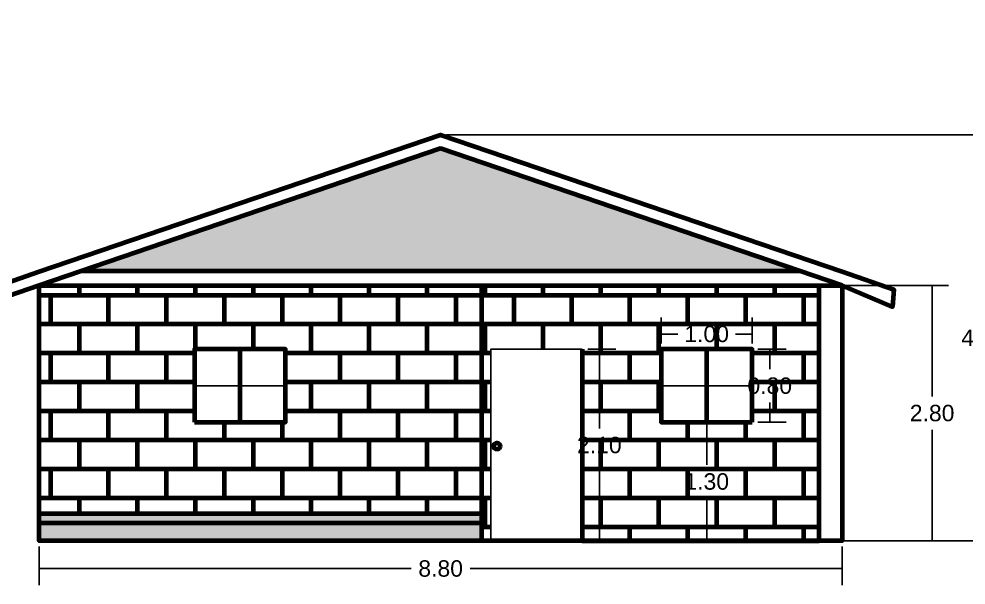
# Model space of a CAD drawing. Header units: millimetres. Extents: x 5657 to 5741, y 5342 to 8066.
# Drawn here: x 5664.81 to 5675.19, y 5341.62 to 5347.82 of the extents above; entities that cross this region are included whole.
import ezdxf

# ---------------------------------------------------------------- set-up
doc = ezdxf.new("R2010")
doc.units = ezdxf.units.MM
for name, color, linetype, plot in [('haches', 7, 'Continuous', False), ('Vistas', 7, 'Continuous', False), ('Vistas_cotas', 7, 'Continuous', False)]:
    doc.layers.add(name, color=color, linetype=linetype, plot=plot)
doc.styles.get("Standard").update_dxf_attribs({"font": 'arial.ttf'})
doc.dimstyles.new('COTAS', dxfattribs={"dimtxt": 0.18, "dimasz": 0.18, "dimexe": 0.18, "dimexo": 0.0625, "dimgap": 0.09, "dimtad": 0, "dimtih": 1, "dimtoh": 1, "dimzin": 0, "dimdsep": 46, "dimtxsty": 'Standard', "dimblk": 'NONE', "dimcen": 0.09, "dimclrt": 1, "dimadec": 0, "dimazin": 0, "dimtfac": 1, "dimtofl": 0, "dimtmove": 0, "dimatfit": 3, "dimfxl": 1, "dimtolj": 1, "dimtzin": 0, "dimarcsym": 0})

# ---------------------------------------------------------------- blocks, each defined once
blk = doc.blocks.new('Window')
at = {"layer": 'Vistas', "lineweight": 211}
blk.add_line((-0.5, 0.8), (-0.5, 0), dxfattribs=at)
at = {"layer": 'Vistas'}
blk.add_line((-1, 0.4), (0, 0.4), dxfattribs=at)
at = {"layer": 'Vistas', "lineweight": 211}
blk.add_lwpolyline([(-1, 0), (0, 0), (0, 0.8), (-1, 0.8)], close=True, dxfattribs=at)
blk = doc.blocks.new('*D104')
at = {"layer": 'Defpoints', "color": 0, "lineweight": 200, "transparency": 16777216}
for p in [(5665.028, 5342.101), (5673.828, 5342.101), (5673.828, 5341.798)]:
    blk.add_point(p, dxfattribs=at)
at = {"layer": 'Vistas_cotas', "color": 0, "lineweight": -2, "transparency": 16777216}
for p, q in [((5665.028, 5342.039), (5665.028, 5341.618)), ((5673.828, 5342.039), (5673.828, 5341.618)), ((5665.028, 5341.798), (5669.104, 5341.798)), ((5673.828, 5341.798), (5669.751, 5341.798))]:
    blk.add_line(p, q, dxfattribs=at)
at = {"layer": 'Vistas_cotas', "color": 1, "lineweight": 200, "transparency": 16777216, "insert": (5669.428, 5341.798), "char_height": 0.18, "attachment_point": 5}
blk.add_mtext('\\A1;8.80', dxfattribs=at)
blk = doc.blocks.new('_None')
blk = doc.blocks.new('*D105')
at = {"layer": 'Defpoints', "color": 0, "lineweight": 200, "transparency": 16777216}
for p in [(5670.978, 5344.201), (5670.978, 5342.101), (5671.168, 5342.101)]:
    blk.add_point(p, dxfattribs=at)
at = {"layer": 'Vistas_cotas', "color": 0, "lineweight": -2, "transparency": 16777216}
for p, q in [((5671.04, 5344.201), (5671.348, 5344.201)), ((5671.168, 5344.201), (5671.168, 5343.333)), ((5671.168, 5342.101), (5671.168, 5342.969)), ((5671.04, 5342.101), (5671.348, 5342.101))]:
    blk.add_line(p, q, dxfattribs=at)
at = {"layer": 'Vistas_cotas', "color": 1, "lineweight": 200, "transparency": 16777216, "insert": (5671.168, 5343.151), "char_height": 0.18, "attachment_point": 5}
blk.add_mtext('\\A1;2.10', dxfattribs=at)
blk = doc.blocks.new('*D106')
at = {"layer": 'Defpoints', "color": 0, "lineweight": 200, "transparency": 16777216}
for p in [(5672.844, 5344.201), (5672.844, 5343.401), (5673.036, 5343.401)]:
    blk.add_point(p, dxfattribs=at)
at = {"layer": 'Vistas_cotas', "color": 0, "lineweight": -2, "transparency": 16777216}
for p, q in [((5672.907, 5344.201), (5673.216, 5344.201)), ((5673.036, 5344.201), (5673.036, 5343.983)), ((5673.036, 5343.401), (5673.036, 5343.619)), ((5672.907, 5343.401), (5673.216, 5343.401))]:
    blk.add_line(p, q, dxfattribs=at)
at = {"layer": 'Vistas_cotas', "color": 1, "lineweight": 200, "transparency": 16777216, "insert": (5673.036, 5343.801), "char_height": 0.18, "attachment_point": 5}
blk.add_mtext('\\A1;0.80', dxfattribs=at)
blk = doc.blocks.new('*D107')
at = {"layer": 'Defpoints', "color": 0, "lineweight": 200, "transparency": 16777216}
for p in [(5672.844, 5344.368), (5671.844, 5344.201), (5672.844, 5344.201)]:
    blk.add_point(p, dxfattribs=at)
at = {"layer": 'Vistas_cotas', "color": 0, "lineweight": -2, "transparency": 16777216}
for p, q in [((5671.844, 5344.264), (5671.844, 5344.548)), ((5672.844, 5344.264), (5672.844, 5344.548)), ((5671.844, 5344.368), (5672.029, 5344.368)), ((5672.844, 5344.368), (5672.659, 5344.368))]:
    blk.add_line(p, q, dxfattribs=at)
at = {"layer": 'Vistas_cotas', "color": 1, "lineweight": 200, "transparency": 16777216, "insert": (5672.344, 5344.368), "char_height": 0.18, "attachment_point": 5}
blk.add_mtext('\\A1;1.00', dxfattribs=at)
blk = doc.blocks.new('*D108')
at = {"layer": 'Defpoints', "color": 0, "lineweight": 200, "transparency": 16777216}
for p in [(5672.344, 5343.401), (5672.278, 5342.101), (5672.345, 5342.101)]:
    blk.add_point(p, dxfattribs=at)
at = {"layer": 'Vistas_cotas', "color": 0, "lineweight": -2, "transparency": 16777216}
for p, q in [((5672.345, 5343.401), (5672.345, 5342.933)), ((5672.407, 5343.401), (5672.525, 5343.401)), ((5672.345, 5342.101), (5672.345, 5342.569)), ((5672.34, 5342.101), (5672.525, 5342.101))]:
    blk.add_line(p, q, dxfattribs=at)
at = {"layer": 'Vistas_cotas', "color": 1, "lineweight": 200, "transparency": 16777216, "insert": (5672.345, 5342.751), "char_height": 0.18, "attachment_point": 5}
blk.add_mtext('\\A1;1.30', dxfattribs=at)
blk = doc.blocks.new('*D109')
at = {"layer": 'Defpoints', "color": 0, "lineweight": 200, "transparency": 16777216}
for p in [(5669.428, 5346.551), (5669.428, 5342.101), (5675.381, 5342.101)]:
    blk.add_point(p, dxfattribs=at)
at = {"layer": 'Vistas_cotas', "color": 0, "lineweight": -2, "transparency": 16777216}
for p, q in [((5669.49, 5346.551), (5675.561, 5346.551)), ((5675.381, 5346.551), (5675.381, 5344.508)), ((5675.381, 5342.101), (5675.381, 5344.145)), ((5669.49, 5342.101), (5675.561, 5342.101))]:
    blk.add_line(p, q, dxfattribs=at)
at = {"layer": 'Vistas_cotas', "color": 1, "lineweight": 200, "transparency": 16777216, "insert": (5675.381, 5344.326), "char_height": 0.18, "attachment_point": 5}
blk.add_mtext('\\A1;4.45', dxfattribs=at)
blk = doc.blocks.new('*D110')
at = {"layer": 'Defpoints', "color": 0, "lineweight": 200, "transparency": 16777216}
for p in [(5669.878, 5344.901), (5669.878, 5342.101), (5674.816, 5342.101)]:
    blk.add_point(p, dxfattribs=at)
at = {"layer": 'Vistas_cotas', "color": 0, "lineweight": -2, "transparency": 16777216}
for p, q in [((5669.94, 5344.901), (5674.996, 5344.901)), ((5674.816, 5344.901), (5674.816, 5343.683)), ((5674.816, 5342.101), (5674.816, 5343.319)), ((5669.94, 5342.101), (5674.996, 5342.101))]:
    blk.add_line(p, q, dxfattribs=at)
at = {"layer": 'Vistas_cotas', "color": 1, "lineweight": 200, "transparency": 16777216, "insert": (5674.816, 5343.501), "char_height": 0.18, "attachment_point": 5}
blk.add_mtext('\\A1;2.80', dxfattribs=at)

msp = doc.modelspace()

# ---------------------------------------------------------------- hatches: boundary and pattern name
at = {"layer": 'haches', "lineweight": 200}
h = msp.add_hatch(dxfattribs=at)
h.set_pattern_fill('SACNCR', color=256, scale=0.1, angle=90)
h.paths.add_polyline_path([(5659.03, 5361.428), (5657.86, 5361.428), (5657.86, 5348.428), (5657.86, 5348.228), (5659.03, 5348.228), (5659.03, 5348.428)])
h.paths.add_polyline_path([(5669.428, 5366.674), (5665.493, 5365.333), (5673.363, 5365.333)])
h.paths.add_polyline_path([(5680.58, 5361.428), (5679.41, 5361.428), (5679.41, 5348.428), (5679.41, 5348.228), (5680.58, 5348.228), (5680.58, 5348.428)])
h.paths.add_polyline_path([(5669.428, 5346.401), (5665.493, 5345.06), (5673.363, 5345.06)])
h = msp.add_hatch(dxfattribs=at)
h.set_pattern_fill('BRICK', color=256, scale=0.05)
h.paths.add_polyline_path([(5673.828, 5365.174), (5665.028, 5365.174), (5665.028, 5362.374), (5673.828, 5362.374)])
h.paths.add_polyline_path([(5673.578, 5344.901), (5669.878, 5344.901), (5669.878, 5342.101), (5669.978, 5342.101), (5669.978, 5344.201), (5670.978, 5344.202), (5670.978, 5342.101), (5673.578, 5342.101)])
h.paths.add_polyline_path([(5672.844, 5343.401), (5671.844, 5343.401), (5671.844, 5344.201), (5672.844, 5344.201)], flags=16)
h.paths.add_polyline_path([(5669.878, 5344.901), (5665.028, 5344.901), (5665.028, 5342.401), (5669.878, 5342.401)])
h.paths.add_polyline_path([(5667.728, 5343.401), (5666.728, 5343.401), (5666.728, 5344.201), (5667.728, 5344.201)], flags=16)
at = {"layer": 'haches', "lineweight": 200, "true_color": 0x636466}
h = msp.add_hatch(color=251, dxfattribs=at)
h.dxf.hatch_style = 1
h.paths.add_polyline_path([(5669.878, 5342.301), (5665.028, 5342.301), (5665.028, 5342.101), (5669.878, 5342.101)])
h.paths.add_polyline_path([(5669.878, 5342.401), (5665.028, 5342.401), (5665.028, 5342.301), (5669.878, 5342.301)])
h.paths.add_polyline_path([(5661.98, 5349.028), (5661.48, 5349.028), (5661.48, 5348.428), (5661.98, 5348.428)])
h.paths.add_polyline_path([(5661.48, 5349.028), (5661.38, 5349.028), (5661.38, 5348.428), (5661.48, 5348.428)])
h.paths.add_polyline_path([(5676.96, 5349.028), (5676.46, 5349.028), (5676.46, 5348.428), (5676.96, 5348.428)])
h.paths.add_polyline_path([(5677.06, 5349.028), (5676.96, 5349.028), (5676.96, 5348.428), (5677.06, 5348.428)])

# ---------------------------------------------------------------- linework, layer by layer
at = {"layer": 'Vistas', "lineweight": 211}
for p, q in [((5665.493, 5345.06), (5673.363, 5345.06)), ((5672.344, 5344.201), (5672.344, 5343.401))]:
    msp.add_line(p, q, dxfattribs=at)
at = {"layer": 'Vistas', "lineweight": 200}
for p, q in [((5669.878, 5342.101), (5669.878, 5344.901)), ((5665.028, 5342.401), (5669.878, 5342.401)), ((5665.028, 5342.301), (5669.878, 5342.301)), ((5669.728, 5342.101), (5669.578, 5342.101))]:
    msp.add_line(p, q, dxfattribs=at)
at = {"layer": 'Vistas'}
msp.add_line((5671.844, 5343.801), (5672.844, 5343.801), dxfattribs=at)
at = {"layer": 'Vistas', "lineweight": 200}
msp.add_lwpolyline([(5664.46, 5344.857), (5665.028, 5345.051), (5669.428, 5346.551), (5673.828, 5345.051), (5674.396, 5344.857), (5674.38, 5344.667), (5673.828, 5344.901), (5669.428, 5346.401), (5665.028, 5344.901), (5664.46, 5344.707)], close=True, dxfattribs=at)
for points in [[(5665.028, 5342.101), (5665.028, 5344.901), (5673.828, 5344.901), (5673.828, 5342.101), (5665.028, 5342.101), (5665.028, 5342.701)], [(5670.978, 5344.201), (5670.978, 5342.101), (5673.578, 5342.101), (5673.578, 5344.901)]]:
    msp.add_lwpolyline(points, dxfattribs=at)
at = {"layer": 'Vistas'}
msp.add_lwpolyline([(5669.978, 5342.101), (5669.978, 5344.201), (5670.978, 5344.202)], dxfattribs=at)
at = {"layer": 'Vistas', "lineweight": 211}
msp.add_lwpolyline([(5672.844, 5343.401), (5672.844, 5344.201), (5671.844, 5344.201), (5671.844, 5343.401)], close=True, dxfattribs=at)
msp.add_circle((5670.045, 5343.14), 0.0353, dxfattribs=at)

# ---------------------------------------------------------------- block references
at = {"layer": 'Vistas'}
msp.add_blockref('Window', (5667.728, 5343.401), dxfattribs=at)

# ---------------------------------------------------------------- dimensions: what is measured, and where the dimension line sits
at = {"layer": 'Vistas_cotas', "lineweight": 200}
for base, p1, p2, picture, middle in [((5675.381, 5342.101), (5669.428, 5346.551), (5669.428, 5342.101), '*D109', (5675.381, 5344.326)), ((5674.816, 5342.101), (5669.878, 5344.901), (5669.878, 5342.101), '*D110', (5674.816, 5343.501)), ((5671.168, 5342.101), (5670.978, 5344.201), (5670.978, 5342.101), '*D105', (5671.168, 5343.151)), ((5673.036, 5343.401), (5672.844, 5344.201), (5672.844, 5343.401), '*D106', (5673.036, 5343.801)), ((5672.345, 5342.101), (5672.344, 5343.401), (5672.278, 5342.101), '*D108', (5672.345, 5342.751))]:
    dim = msp.add_linear_dim(base=base, p1=p1, p2=p2, angle=90, dimstyle='COTAS', dxfattribs=at)
    dim.commit()
    dim.dimension.update_dxf_attribs({"geometry": picture, "text_midpoint": middle})
for base, p1, p2, picture, middle in [((5672.844, 5344.368), (5671.844, 5344.201), (5672.844, 5344.201), '*D107', (5672.344, 5344.368)), ((5673.828, 5341.798), (5665.028, 5342.101), (5673.828, 5342.101), '*D104', (5669.428, 5341.798))]:
    dim = msp.add_linear_dim(base=base, p1=p1, p2=p2, dimstyle='COTAS', dxfattribs=at)
    dim.commit()
    dim.dimension.update_dxf_attribs({"geometry": picture, "text_midpoint": middle})

doc.saveas('drawing.dxf')
